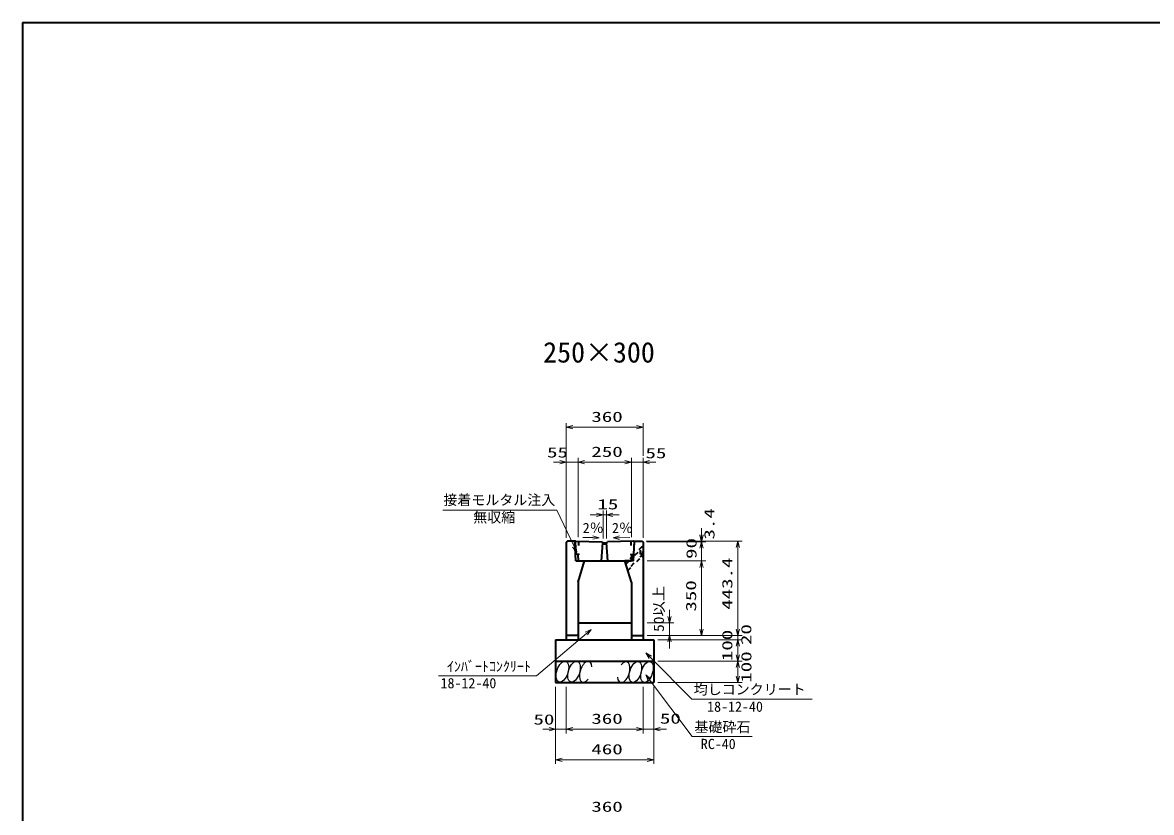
# Model space of a CAD drawing. Units: millimetres on the paper. Extents: x 15 to 1218, y 7 to 859.
# Drawn here: x 14.9 to 279.7, y 673.3 to 858.6 of the extents above; entities that cross this region are included whole.
import ezdxf
from ezdxf.enums import TextEntityAlignment as Align

# ---------------------------------------------------------------- set-up
doc = ezdxf.new("R2010")
doc.units = ezdxf.units.MM
doc.linetypes.add('USER1', pattern=[3, 1, -2])
for name, color, linetype, lineweight in [('D-STR-DIM（寸法）', 7, 'Continuous', 13), ('D-STR-HTXT(均しCON-旗)', 7, 'Continuous', 13), ('D-STR-HTXT(基礎砕石-旗)', 7, 'Continuous', 13), ('D-STR-HTXT（旗上げ）', 7, 'Continuous', 13), ('D-STR-STRF(グリ)', 7, 'Continuous', 25), ('D-STR（構造物）', 1, 'Continuous', 35)]:
    doc.layers.add(name, color=color, linetype=linetype, lineweight=lineweight)
doc.layers.add('D-STR-TXT(文字)', color=7, linetype='Continuous')
doc.styles.add('ＭＳ ゴシック', font='')
doc.styles.get('ＭＳ ゴシック').set_extended_font_data('MS Gothic')

# ---------------------------------------------------------------- blocks, each defined once
blk = doc.blocks.new('_Open30')
at = {"color": 7, "linetype": 'Continuous', "lineweight": 13}
for p, q in [((-1, 0.2679), (0, 0)), ((0, 0), (-1, -0.2679)), ((0, 0), (-1, 0))]:
    blk.add_line(p, q, dxfattribs=at)

msp = doc.modelspace()

# ---------------------------------------------------------------- linework, layer by layer
at = {"layer": 'D-STR-DIM（寸法）'}
for p, q in [((142.448, 756.485), (142.448, 764.693)), ((143.948, 763.693), (158.948, 763.693)), ((160.448, 757.003), (160.448, 764.693)), ((140.948, 755.485), (139.448, 755.485)), ((142.448, 737.752), (142.448, 756.485)), ((142.448, 755.485), (145.198, 755.485)), ((145.198, 737.947), (145.198, 756.485)), ((145.198, 737.947), (145.198, 756.485)), ((146.698, 755.485), (148.198, 755.485)), ((146.698, 755.485), (156.198, 755.485)), ((156.198, 755.485), (154.698, 755.485)), ((157.698, 737.947), (157.698, 756.485)), ((157.698, 737.947), (157.698, 756.485)), ((157.698, 755.485), (160.448, 755.485)), ((160.448, 737.752), (160.448, 756.485)), ((161.948, 755.485), (163.448, 755.485)), ((151.054, 737.579), (151.054, 744.172)), ((151.845, 737.563), (151.845, 744.172)), ((149.554, 743.172), (148.054, 743.172)), ((151.054, 743.172), (151.845, 743.172)), ((153.345, 743.172), (154.845, 743.172)), ((174.152, 738.497), (174.152, 739.997)), ((174.152, 738.334), (174.152, 739.834)), ((146.289, 737.855), (148.65, 737.808)), ((157.309, 737.838), (154.948, 737.791)), ((161.198, 736.997), (175.152, 736.997)), ((161.198, 736.997), (183.65, 736.997)), ((161.364, 736.834), (175.152, 736.834)), ((161.364, 736.834), (175.152, 736.834)), ((174.152, 736.834), (174.152, 736.997)), ((174.152, 732.329), (174.152, 736.834)), ((174.152, 735.334), (174.152, 733.834)), ((182.65, 716.329), (182.65, 735.497)), ((161.448, 732.329), (175.152, 732.329)), ((161.448, 732.329), (175.152, 732.329)), ((174.152, 716.329), (174.152, 730.829)), ((174.152, 730.829), (174.152, 729.329)), ((166.637, 719.329), (166.637, 720.829)), ((161.448, 717.829), (167.637, 717.829)), ((166.637, 714.829), (166.637, 717.829)), ((182.65, 716.329), (182.65, 717.829)), ((161.448, 714.829), (183.65, 714.829)), ((161.448, 714.829), (175.152, 714.829)), ((161.448, 714.829), (183.65, 714.829)), ((161.448, 714.829), (167.637, 714.829)), ((182.65, 713.829), (182.65, 714.829)), ((163.948, 713.829), (183.65, 713.829)), ((163.948, 713.829), (183.65, 713.829)), ((166.637, 713.329), (166.637, 711.829)), ((182.65, 710.329), (182.65, 712.329)), ((182.65, 712.329), (182.65, 710.829)), ((163.948, 708.829), (183.65, 708.829)), ((163.948, 708.829), (183.65, 708.829)), ((182.65, 705.329), (182.65, 707.329)), ((139.948, 702.829), (139.948, 691.862)), ((139.948, 701.829), (139.948, 684.705)), ((142.448, 702.829), (142.448, 691.862)), ((142.448, 701.829), (142.448, 691.862)), ((160.448, 702.829), (160.448, 691.862)), ((160.448, 701.829), (160.448, 691.862)), ((162.948, 702.829), (162.948, 691.862)), ((162.948, 701.829), (162.948, 684.705)), ((163.948, 703.829), (183.65, 703.829)), ((138.448, 692.862), (136.948, 692.862)), ((139.948, 692.862), (142.448, 692.862)), ((143.948, 692.862), (145.448, 692.862)), ((143.948, 692.862), (158.948, 692.862)), ((158.948, 692.862), (157.448, 692.862)), ((160.448, 692.862), (162.948, 692.862)), ((164.448, 692.862), (165.948, 692.862)), ((141.448, 685.705), (161.448, 685.705))]:
    msp.add_line(p, q, dxfattribs=at)
at = {"layer": 'D-STR-HTXT(均しCON-旗)'}
for points in [[(112.455, 705.399), (135.489, 705.399), (147.146, 715.31)], [(200.096, 699.882), (171.888, 699.882), (162.165, 709.699)]]:
    msp.add_lwpolyline(points, dxfattribs=at)
at = {"layer": 'D-STR-HTXT(基礎砕石-旗)'}
msp.add_lwpolyline([(186.069, 691.132), (171.966, 691.132), (161.962, 704.458)], dxfattribs=at)
at = {"layer": 'D-STR-HTXT（旗上げ）'}
msp.add_lwpolyline([(113.475, 744.218), (140.195, 744.218), (144.289, 735.709)], dxfattribs=at)
at = {"layer": 'D-STR-STRF(グリ)'}
for centre, major_axis in [((141.542, 706.353), (0.79, 2.421)), ((144.264, 706.353), (0.79, 2.421)), ((158.652, 706.272), (-0.771, -2.427)), ((161.373, 706.293), (-0.771, -2.427))]:
    msp.add_ellipse(centre, major_axis=major_axis, ratio=0.5139, dxfattribs=at)
for centre, major_axis in [((147.004, 706.353), (0.79, 2.421)), ((155.911, 706.25), (-0.771, -2.427))]:
    msp.add_ellipse(centre, major_axis=major_axis, ratio=0.5139, start_param=5.3575563, end_param=10.3750652, dxfattribs=at)
at = {"layer": 'D-STR（構造物）', "color": 2}
for q in [(14.949, 14.917), (1218.293, 858.629)]:
    msp.add_line((14.949, 858.629), q, dxfattribs=at)
at = {"layer": 'D-STR（構造物）'}
for p, q in [((142.698, 736.997), (142.448, 736.752)), ((142.448, 736.752), (142.448, 714.829)), ((144.532, 736.799), (144.685, 733.952)), ((144.684, 736.957), (150.823, 736.834)), ((150.698, 732.329), (151.052, 736.58)), ((150.823, 736.834), (151.054, 736.58)), ((151.053, 736.58), (151.842, 736.58)), ((151.842, 736.58), (151.775, 736.33)), ((151.842, 736.58), (152.073, 736.834)), ((152.198, 732.329), (151.843, 736.58)), ((158.211, 736.957), (152.073, 736.834)), ((158.198, 732.329), (158.448, 736.962)), ((158.364, 736.799), (158.21, 733.952)), ((158.448, 736.962), (160.198, 736.997)), ((160.198, 736.997), (160.448, 736.752)), ((160.448, 736.752), (160.448, 714.829)), ((145.143, 733.829), (144.685, 733.952)), ((145.143, 733.829), (145.223, 732.329)), ((157.753, 733.829), (157.672, 732.329)), ((157.753, 733.829), (158.21, 733.952)), ((144.698, 732.329), (146.698, 732.329)), ((145.198, 727.329), (146.698, 732.329)), ((145.223, 732.329), (157.672, 732.329)), ((157.698, 727.329), (156.198, 732.329)), ((158.198, 732.329), (156.198, 732.329)), ((145.198, 727.329), (145.198, 714.829)), ((157.698, 727.329), (157.698, 714.829)), ((145.198, 717.829), (157.698, 717.829)), ((145.198, 714.829), (142.448, 714.829)), ((142.448, 714.829), (142.448, 713.829)), ((145.198, 714.829), (145.198, 713.829)), ((157.698, 714.829), (160.448, 714.829)), ((157.698, 714.829), (157.698, 713.829)), ((160.448, 714.829), (160.448, 713.829)), ((139.948, 713.829), (162.948, 713.829)), ((139.948, 713.829), (139.948, 703.829)), ((162.948, 713.829), (162.948, 703.829)), ((139.948, 708.829), (162.948, 708.829)), ((139.948, 703.829), (162.948, 703.829))]:
    msp.add_line(p, q, dxfattribs=at)
at = {"layer": 'D-STR（構造物）', "linetype": 'USER1'}
for p, q in [((145.282, 736.945), (145.434, 733.95)), ((157.614, 736.945), (157.461, 733.952)), ((145.434, 733.95), (145.143, 733.829)), ((160.198, 735.657), (156.353, 731.812)), ((156.433, 731.543), (160.373, 735.483)), ((160.373, 733.897), (156.799, 730.324)), ((156.873, 730.078), (160.373, 733.578)), ((157.458, 733.952), (157.753, 733.829)), ((159.873, 733.897), (159.873, 734.983)), ((160.373, 733.897), (159.873, 733.897)), ((160.373, 735.483), (160.125, 735.73)), ((160.125, 733.305), (160.373, 733.553)), ((160.373, 733.553), (160.373, 735.483))]:
    msp.add_line(p, q, dxfattribs=at)
at = {"layer": 'D-STR（構造物）'}
for points in [[(144.698, 732.329), (144.448, 736.962), (142.698, 736.997)], [(151.053, 736.58), (151.12, 736.33), (151.775, 736.33)]]:
    msp.add_lwpolyline(points, dxfattribs=at)
for centre, start, end in [((144.681, 736.807), 88.85156, 183.08978), ((158.214, 736.807), 356.91022, 91.14844)]:
    msp.add_arc(centre, 0.15, start, end, dxfattribs=at)

# ---------------------------------------------------------------- block references
at = {"layer": 'D-STR-DIM（寸法）', "xscale": 1.5, "yscale": 1.5}
for p, rotation in [((142.448, 763.693), 180), ((145.198, 755.485), 180), ((145.198, 755.485), 180), ((160.448, 755.485), 180), ((151.845, 743.172), 180), ((150.15, 737.778), 358.85424), ((153.448, 737.761), 181.14576), ((174.152, 736.997), 270), ((174.152, 736.834), 270), ((174.152, 736.834), 90), ((182.65, 736.997), 90), ((174.152, 732.329), 90), ((174.152, 732.329), 90), ((166.637, 717.829), 270), ((166.637, 714.829), 90), ((174.152, 714.829), 270), ((182.65, 714.829), 270), ((182.65, 714.829), 270), ((182.65, 713.829), 90), ((182.65, 713.829), 90), ((182.65, 708.829), 270), ((182.65, 708.829), 90), ((182.65, 703.829), 270), ((142.448, 692.862), 180), ((142.448, 692.862), 180), ((162.948, 692.862), 180), ((139.948, 685.705), 180)]:
    msp.add_blockref('_Open30', p, dxfattribs=dict(at, rotation=rotation))
for p in [(160.448, 763.693), (142.448, 755.485), (157.698, 755.485), (157.698, 755.485), (151.054, 743.172), (139.948, 692.862), (160.448, 692.862), (160.448, 692.862), (162.948, 685.705)]:
    msp.add_blockref('_Open30', p, dxfattribs=at)
at = {"layer": 'D-STR-HTXT(均しCON-旗)', "xscale": 1.5, "yscale": 1.5}
for p, rotation in [((148.289, 716.281), 40.37163), ((161.109, 710.764), 134.72505)]:
    msp.add_blockref('_Open30', p, dxfattribs=dict(at, rotation=rotation))
at = {"layer": 'D-STR-HTXT(基礎砕石-旗)', "xscale": 1.5, "yscale": 1.5, "rotation": 126.89552}
msp.add_blockref('_Open30', (161.061, 705.658), dxfattribs=at)
at = {"layer": 'D-STR-HTXT（旗上げ）', "xscale": 1.5, "yscale": 1.5, "rotation": 295.69073}
msp.add_blockref('_Open30', (144.939, 734.357), dxfattribs=at)

# ---------------------------------------------------------------- texts
at = {"layer": 'D-STR-DIM（寸法）', "style": 'ＭＳ ゴシック', "width": 1.5}
for s, p in [('360', (148.323, 764.231)), ('55', (137.929, 755.879)), ('250', (148.323, 756.022)), ('55', (161.013, 755.708)), ('15', (149.736, 743.71)), ('50', (134.75, 693.229)), ('360', (148.323, 693.4)), ('50', (164.4, 693.437)), ('460', (148.323, 686.242)), ('360', (148.323, 672.769))]:
    msp.add_text(s, height=2.405, dxfattribs=at).set_placement(p, align=Align.BOTTOM_LEFT)
at = {"layer": 'D-STR-DIM（寸法）', "style": 'ＭＳ ゴシック'}
for s, width, p in [('3.4', 1.5, (177.916, 737.359)), ('90', 1.5, (173.709, 732.804)), ('443.4', 1.5, (182.113, 720.879)), ('50以上', 1.1, (166.055, 715.693)), ('350', 1.5, (173.615, 720.454)), ('100', 1.5, (182.113, 708.829)), ('20', 1.5, (186.565, 712.611)), ('100', 1.5, (186.585, 703.774))]:
    msp.add_text(s, height=2.405, rotation=90, dxfattribs=dict(at, width=width)).set_placement(p, align=Align.BOTTOM_LEFT)
for rotation, p in [(0.01, (146.296, 738.153)), (359.99, (153.164, 738.15))]:
    msp.add_text('2％', height=2.405, rotation=rotation, dxfattribs=at).set_placement(p, align=Align.BOTTOM_LEFT)
at = {"layer": 'D-STR-HTXT(均しCON-旗)', "style": 'ＭＳ ゴシック'}
for s, p in [('ｲﾝﾊﾞｰﾄｺﾝｸﾘｰﾄ', (114.458, 705.682)), ('18-12-40', (112.952, 701.748)), ('均しコンクリート', (172.335, 700.293)), ('18-12-40', (175.469, 696.231))]:
    msp.add_text(s, height=2.405, dxfattribs=at).set_placement(p, align=Align.BOTTOM_LEFT)
at = {"layer": 'D-STR-HTXT(基礎砕石-旗)', "style": 'ＭＳ ゴシック'}
for s, p in [('基礎砕石', (172.501, 691.467)), ('RC-40', (173.989, 687.482))]:
    msp.add_text(s, height=2.405, dxfattribs=at).set_placement(p, align=Align.BOTTOM_LEFT)
at = {"layer": 'D-STR-HTXT（旗上げ）', "style": 'ＭＳ ゴシック'}
for s, p in [('接着モルタル注入', (113.62, 744.722)), ('無収縮', (120.623, 740.645))]:
    msp.add_text(s, height=2.405, dxfattribs=at).set_placement(p, align=Align.BOTTOM_LEFT)
at = {"layer": 'D-STR-TXT(文字)', "style": 'ＭＳ ゴシック'}
msp.add_text('250×300', height=4.811, dxfattribs=at).set_placement((137.022, 777.433), align=Align.BOTTOM_LEFT)

doc.saveas('drawing.dxf')
